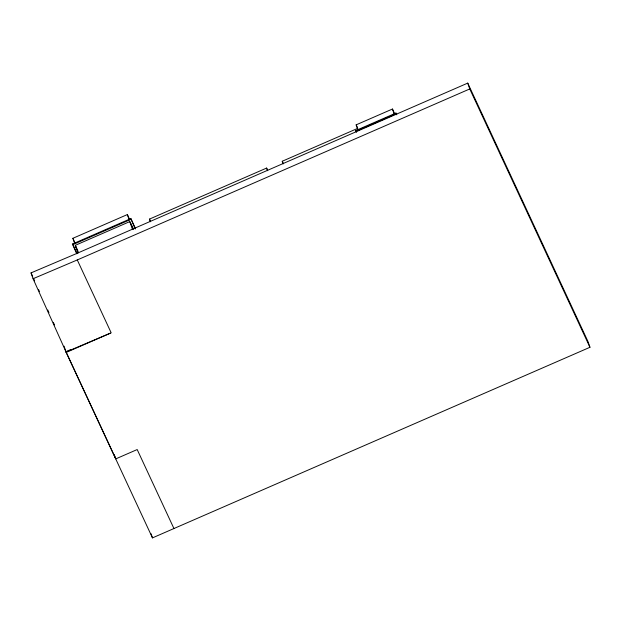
<?xml version="1.0" encoding="UTF-8"?>
<svg xmlns="http://www.w3.org/2000/svg" width="621" height="621" viewBox="0 0 621 621"><rect width="100%" height="100%" fill="white"/><g stroke="black" fill="none" stroke-linecap="round" stroke-linejoin="round"><path stroke-width="0.93" d="M135.262 229.002L130.86 218.584L72.385 244.061L76.725 253.787M395.957 113.053L395.895 113.868L356.206 131.163L355.616 130.627L395.957 113.053L396.772 114.8M74.73 243.618L72.898 238.293L127.367 214.563L129.805 219.795M72.385 244.061L72.975 244.589L130.798 219.399M77.99 253.073L75.32 245.326L129.789 221.596L133.445 229.452M357.983 130.177L356.151 124.852L392.464 109.032L394.902 114.264M150.406 221.751L149.49 219.089L266.611 168.066L267.705 170.418M283.16 163.913L282.245 161.25L357.774 128.345M64.056 346.145L66.183 352.433L152.471 537.887L589.95 347.286L587.94 341.441L467.737 83.113L75.265 254.105L31.05 272.883L33.06 278.728L66.067 351.991L110.282 333.213M33.06 278.728L77.276 259.951L469.755 88.95L467.737 83.113M70.965 349.483L65.927 351.68L115.467 458.158M66.183 352.433L111.182 332.825L77.276 259.951M469.755 88.95L589.95 347.286M356.151 124.852L357.37 127.468M355.616 130.627L356.423 132.374M282.245 161.25L283.339 163.61M149.49 219.089L150.585 221.449M130.86 218.584L135.324 228.179M130.721 223.389L133.158 228.629M173.942 528.533L137.187 449.55L115.723 458.903L114.295 454.758M31.05 272.883L32.641 276.415M33.433 278.177L34.629 280.824M38.603 289.658L39.402 291.42M47.755 309.957L48.943 312.604M53.321 322.315L54.516 324.962M72.898 238.293L74.877 242.718M75.32 245.326L78.083 251.521M75.863 246.894L77.819 251.272M72.975 244.589L76.911 253.391M392.464 109.032L394.296 114.357M266.611 168.066L267.527 170.728M127.367 214.563L129.199 219.888M129.789 221.596L132.49 229.452M151.035 533.718L152.471 537.887"/></g></svg>
